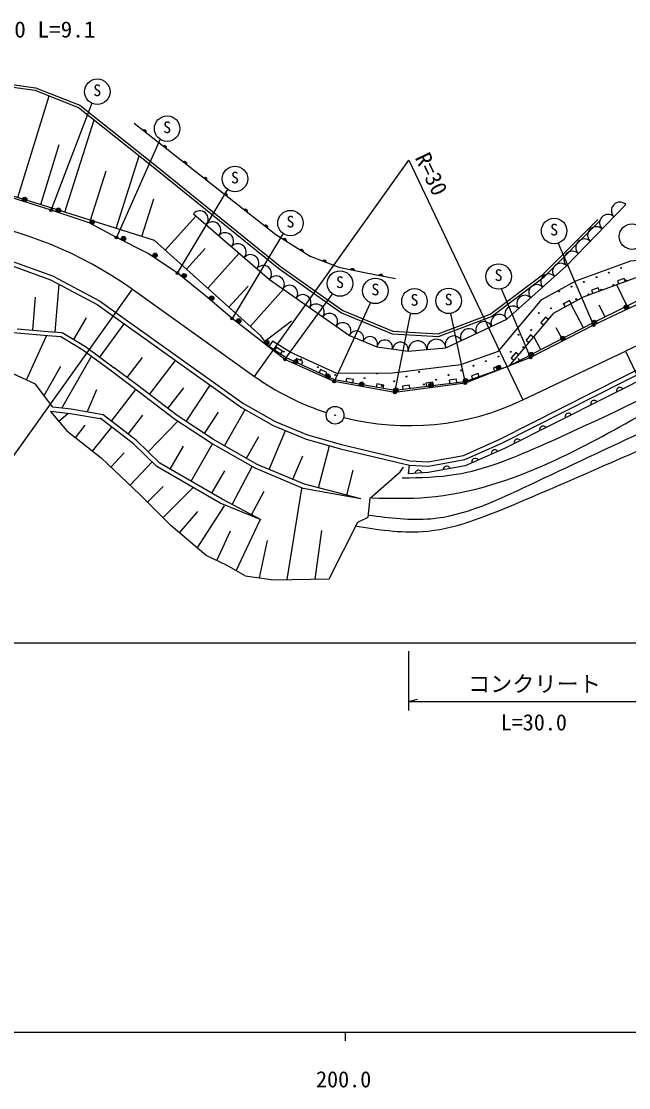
# Model space of a CAD drawing. Units: millimetres, scale not verified. Extents: x 40000 to 680000, y 20000 to 380000.
# Drawn here: x 231461 to 300018, y 198715 to 319208 of the extents above; entities that cross this region are included whole.
import ezdxf
from ezdxf.enums import TextEntityAlignment as Align

# ---------------------------------------------------------------- set-up
doc = ezdxf.new("R2010")
doc.units = ezdxf.units.MM
doc.header["$LTSCALE"] = 1000
doc.layers.add('M-BGD', color=7, linetype='Continuous', lineweight=25)
doc.layers.add('M-TTL-BAND', color=7, linetype='Continuous', lineweight=25)
doc.styles.add('ＭＳ ゴシック', font='')
doc.styles.get('ＭＳ ゴシック').set_extended_font_data('MS Gothic')

msp = doc.modelspace()

# ---------------------------------------------------------------- linework, layer by layer
at = {"layer": 'M-BGD'}
for p, q in [((231057, 299295), (234584, 310788)), ((234821, 297873), (239458, 309981)), ((236387, 297645), (239685, 308065)), ((245504, 306696), (245215, 306923)), ((245236, 306937), (245513, 306720)), ((245521, 306743), (245257, 306951)), ((245291, 306955), (245517, 306777)), ((245513, 306811), (245325, 306959)), ((245371, 306953), (245497, 306854)), ((233647, 298500), (235726, 305274)), ((247127, 305876), (242198, 294774)), ((247790, 304899), (247500, 305126)), ((247522, 305140), (247798, 304923)), ((247807, 304947), (247543, 305154)), ((247576, 305158), (247803, 304980)), ((247799, 305014), (247610, 305162)), ((247656, 305156), (247782, 305057)), ((242169, 295816), (244764, 304016)), ((250075, 303102), (249786, 303329)), ((249807, 303343), (250084, 303126)), ((250092, 303150), (249828, 303357)), ((249862, 303361), (250088, 303183)), ((250084, 303217), (249896, 303365)), ((249942, 303359), (250068, 303261)), ((239278, 296730), (241046, 302316)), ((252361, 301305), (252071, 301532)), ((252093, 301546), (252369, 301329)), ((252378, 301353), (252114, 301560)), ((252147, 301564), (252374, 301386)), ((252370, 301420), (252181, 301568)), ((252227, 301562), (252353, 301464)), ((234821, 297873), (227084, 300306)), ((249093, 290737), (254796, 300282)), ((245059, 294901), (246404, 299150)), ((254646, 299508), (254357, 299735)), ((254378, 299749), (254655, 299532)), ((254663, 299556), (254399, 299763)), ((254433, 299767), (254659, 299589)), ((254655, 299623), (254466, 299771)), ((254513, 299766), (254639, 299667)), ((239103, 296441), (234821, 297873)), ((256932, 297711), (256642, 297938)), ((256663, 297952), (256940, 297735)), ((256949, 297759), (256685, 297966)), ((256718, 297970), (256945, 297792)), ((256941, 297826), (256752, 297974)), ((256798, 297969), (256924, 297870)), ((293006, 291565), (299705, 298508)), ((242198, 294774), (239103, 296441)), ((247703, 293364), (251181, 297227)), ((250897, 297472), (259484, 290043)), ((261067, 295320), (255242, 285614)), ((259217, 295914), (258928, 296142)), ((258949, 296155), (259226, 295938)), ((259234, 295962), (258970, 296169)), ((259004, 296173), (259230, 295995)), ((259226, 296029), (259037, 296177)), ((259084, 296172), (259209, 296073)), ((245789, 292992), (242198, 294774)), ((261330, 294421), (261020, 294619)), ((261039, 294635), (261336, 294446)), ((261342, 294471), (261059, 294651)), ((261092, 294658), (261335, 294504)), ((261328, 294537), (261125, 294665)), ((261172, 294664), (261307, 294579)), ((292015, 294210), (296054, 284862)), ((249093, 290737), (245789, 292992)), ((250099, 291207), (252211, 293553)), ((252495, 289049), (256059, 293006)), ((263254, 293200), (262943, 293397)), ((262963, 293413), (263260, 293225)), ((263266, 293249), (262982, 293429)), ((263015, 293437), (263258, 293282)), ((263251, 293316), (263048, 293444)), ((263095, 293443), (263230, 293357)), ((265846, 292015), (265502, 292145)), ((265518, 292164), (265847, 292040)), ((265848, 292065), (265534, 292184)), ((265564, 292198), (265834, 292096)), ((265820, 292127), (265595, 292212)), ((265641, 292220), (265791, 292164)), ((252238, 288203), (249093, 290737)), ((269025, 291096), (268666, 291173)), ((268679, 291195), (269023, 291121)), ((269020, 291146), (268691, 291217)), ((268720, 291235), (269002, 291174)), ((268983, 291203), (268749, 291254)), ((268793, 291269), (268949, 291235)), ((272232, 290460), (271870, 290527)), ((271882, 290549), (272228, 290485)), ((272225, 290510), (271894, 290571)), ((271922, 290590), (272205, 290538)), ((272186, 290566), (271950, 290610)), ((271994, 290626), (272151, 290597)), ((286278, 285536), (293006, 291565)), ((235280, 284104), (235727, 289480)), ((254891, 286891), (257055, 289294)), ((259484, 290043), (268496, 283710)), ((299863, 287037), (298686, 289425)), ((226571, 264503), (243990, 288929)), ((232745, 284314), (233054, 288049)), ((243990, 288929), (257782, 279093)), ((255242, 285614), (252238, 288203)), ((257287, 284733), (261067, 288930)), ((261222, 281008), (266567, 288332)), ((288934, 281217), (285654, 288977)), ((303475, 288404), (296054, 284862)), ((270841, 287366), (266773, 278505)), ((294903, 284565), (293497, 287293)), ((297357, 285802), (296701, 287134)), ((237376, 283260), (238823, 285694)), ((261222, 281008), (255242, 285614)), ((273637, 277269), (275390, 286126)), ((279925, 286180), (281558, 278304)), ((240317, 281275), (243079, 285011)), ((258951, 283053), (261942, 285370)), ((279397, 282309), (286278, 285536)), ((296054, 284862), (288934, 281217)), ((292501, 283327), (291850, 284591)), ((232028, 278699), (234295, 283684)), ((268496, 283710), (271602, 282431)), ((290099, 282089), (289318, 283606)), ((271602, 282431), (275134, 281944)), ((275134, 281944), (279397, 282309)), ((236047, 275483), (239361, 281309)), ((243425, 278952), (245139, 281217)), ((245938, 277043), (248872, 280880)), ((266773, 278505), (261222, 281008)), ((288934, 281217), (281558, 278304)), ((287697, 280852), (287567, 281104)), ((288089, 276428), (299646, 281926)), ((299646, 281926), (312535, 254836)), ((234051, 276910), (235914, 280235)), ((273637, 277269), (266773, 278505)), ((238874, 275061), (239983, 277607)), ((241624, 274025), (244381, 277602)), ((248009, 275458), (249802, 277802)), ((250075, 273988), (252777, 278094)), ((281558, 278304), (273637, 277269)), ((235678, 274026), (236723, 274904)), ((252135, 272633), (253726, 275050)), ((254398, 271253), (256725, 275341)), ((237565, 272162), (238680, 273566)), ((243513, 272569), (245171, 274720)), ((245767, 270570), (249116, 274021)), ((239490, 270635), (241659, 273367)), ((259429, 268584), (261281, 272965)), ((248256, 268618), (249755, 271213)), ((250613, 267256), (253037, 271452)), ((256863, 269850), (258259, 272303)), ((265021, 266483), (266249, 271256)), ((241547, 268841), (243057, 270445)), ((262096, 267456), (263223, 270121)), ((243735, 266781), (246227, 269427)), ((255247, 264628), (257524, 268898)), ((275177, 268070), (275289, 269042)), ((252970, 265894), (254430, 268421)), ((268202, 265664), (268925, 268472)), ((245703, 264874), (247471, 266638)), ((247451, 263122), (250869, 266531)), ((261487, 256137), (263132, 266416)), ((257442, 263457), (258858, 266113)), ((251323, 259686), (254401, 264466)), ((249324, 261392), (251393, 263816)), ((255728, 257130), (258413, 262884)), ((253516, 258276), (255080, 261629)), ((264631, 256185), (265365, 261668)), ((258331, 256327), (259233, 260538)), ((110017, 248983), (374476, 248983)), ((275177, 248041), (275177, 241337)), ((275177, 242337), (276177, 242617)), ((275177, 242337), (303337, 242337))]:
    msp.add_line(p, q, dxfattribs=at)
for points in [[(209561, 310490), (215170, 310982), (219448, 312693), (227261, 312509), (233067, 311710), (238075, 309732), (246514, 303004), (260726, 291500), (267754, 286532), (273401, 284189), (278524, 283891), (284391, 286106), (290276, 290574), (296534, 296832)], [(209587, 310191), (215240, 310687), (219503, 312392), (227237, 312209), (232990, 311418), (237923, 309469), (246327, 302770), (260545, 291261), (267609, 286267), (273333, 283892), (278570, 283588), (284538, 285841), (290474, 290347), (296746, 296620)], [(244202, 307689), (260200, 295110), (264047, 292668), (267283, 291447), (270398, 290775), (273695, 290164)], [(257782, 279093), (275201, 303518), (288089, 276428)], [(259417, 282451), (258485, 283654), (246505, 294443), (234942, 298102), (227171, 300487), (219125, 302119), (215238, 302137), (211206, 301708), (207314, 300655)], [(325212, 300724), (309077, 292833), (303118, 290431), (300734, 290169), (294892, 288048), (291497, 286212), (286496, 280233), (281541, 278479), (273617, 277488), (266799, 278697), (261346, 281181), (259417, 282451)], [(221267, 293439), (225132, 292891), (229711, 291826), (234764, 289993), (240018, 287193), (256300, 275582)], [(221337, 293934), (225224, 293383), (229853, 292306), (234968, 290451), (240282, 287619), (256590, 275990)], [(273369, 279472), (281078, 280437), (285313, 281936), (290209, 287789), (294070, 289877), (300277, 292131), (302900, 292419)], [(303118, 290431), (303622, 288890), (296104, 285184), (286496, 280233)], [(299649, 289775), (299513, 290151), (298761, 289878), (298897, 289502)], [(296728, 288714), (296592, 289090), (295840, 288817), (295976, 288441)], [(293546, 287320), (293356, 287672), (292652, 287291), (292843, 286939)], [(290920, 285522), (290613, 285779), (290100, 285165), (290407, 284908)], [(230998, 284458), (234492, 284169), (236067, 284038), (238686, 282482), (241949, 280069)], [(241652, 279667), (238409, 282065), (235911, 283549), (234451, 283671), (230967, 283959), (228080, 284069)], [(289253, 283529), (288947, 283786), (288433, 283172), (288740, 282915)], [(261677, 281909), (259799, 283068), (259417, 282451)], [(260716, 281596), (260936, 281930), (260268, 282370), (260047, 282036)], [(256300, 275582), (259881, 273545), (263597, 272005), (267489, 270906), (275289, 269042), (277432, 268936), (281529, 269678), (285706, 271557), (303140, 280368), (305351, 280787)], [(256547, 276017), (260102, 273995), (263761, 272478), (267615, 271390), (275360, 269539), (277400, 269439), (281380, 270159), (285491, 272009), (302978, 280846), (305196, 281266)], [(261677, 281909), (267038, 279467), (273369, 279472)], [(263073, 280394), (263239, 280758), (262511, 281090), (262345, 280726)], [(287587, 281536), (287280, 281793), (286766, 281179), (287073, 280922)], [(240679, 274753), (237069, 275368), (235025, 275598), (233077, 278222), (228881, 280130), (227517, 280052)], [(269793, 265255), (263269, 266418), (257874, 268699), (252904, 271528), (248756, 274258), (244600, 277436), (241647, 279670)], [(269793, 265255), (263430, 266893), (258096, 269148), (253165, 271955), (249045, 274666), (244902, 277835), (241949, 280069)], [(265800, 279152), (265965, 279516), (265237, 279848), (265072, 279484)], [(303337, 279685), (286000, 270929), (281568, 268998), (277381, 268211), (275177, 268070)], [(285635, 279928), (285501, 280305), (284747, 280038), (284881, 279661)], [(268897, 278325), (268967, 278719), (268179, 278859), (268110, 278465)], [(277976, 278033), (277926, 278430), (277133, 278331), (277182, 277934)], [(280617, 278364), (280568, 278761), (279774, 278661), (279824, 278264)], [(283157, 279051), (283024, 279428), (282270, 279161), (282403, 278784)], [(272306, 277720), (272376, 278114), (271588, 278254), (271519, 277860)], [(275335, 277703), (275285, 278100), (274491, 278000), (274541, 277603)], [(299360, 277676), (299288, 277748), (299209, 277797), (299102, 277833), (299009, 277840), (298908, 277825), (298794, 277767), (298723, 277695), (298673, 277616), (298638, 277509), (298631, 277416), (298646, 277316)], [(296470, 276217), (296398, 276288), (296320, 276338), (296212, 276373), (296119, 276380), (296019, 276366), (295905, 276308), (295833, 276236), (295784, 276157), (295748, 276050), (295741, 275957), (295756, 275856)], [(234754, 275126), (236603, 272926), (240453, 269871)], [(240595, 274260), (236999, 274873), (234754, 275126)], [(258540, 262872), (254149, 265213), (247077, 269299), (244457, 271841), (240679, 274753)], [(293581, 274758), (293509, 274829), (293430, 274879), (293323, 274914), (293229, 274921), (293129, 274906), (293015, 274849), (292944, 274777), (292894, 274698), (292859, 274590), (292852, 274497), (292867, 274397)], [(258540, 262872), (253906, 264776), (246773, 268897), (244130, 271463), (240374, 274357)], [(290691, 273298), (290619, 273370), (290540, 273419), (290433, 273455), (290340, 273462), (290240, 273447), (290126, 273389), (290054, 273317), (290004, 273238), (289969, 273131), (289962, 273038), (289977, 272938)], [(287802, 271839), (287730, 271910), (287651, 271960), (287543, 271996), (287450, 272002), (287350, 271988), (287236, 271930), (287165, 271858), (287115, 271779), (287080, 271672), (287073, 271579), (287087, 271478)], [(285258, 270606), (285191, 270681), (285115, 270736), (285010, 270777), (284917, 270789), (284816, 270780), (284699, 270729), (284624, 270661), (284569, 270585), (284528, 270480), (284516, 270387), (284525, 270287)], [(256746, 256541), (254710, 257719), (252322, 258833), (248325, 262246), (244829, 265751), (240453, 269871)], [(256746, 256541), (259915, 256113), (266202, 256209), (269448, 262627), (270611, 263175), (270836, 265339), (274218, 268288), (274611, 268819)], [(279867, 268679), (279818, 268767), (279756, 268837), (279663, 268901), (279575, 268933), (279475, 268947), (279349, 268923), (279261, 268874), (279191, 268812), (279127, 268718), (279095, 268631), (279081, 268531)], [(283042, 269641), (282975, 269716), (282899, 269770), (282794, 269812), (282701, 269824), (282600, 269815), (282483, 269763), (282408, 269696), (282353, 269620), (282312, 269515), (282300, 269422), (282309, 269321)], [(276678, 268166), (276640, 268260), (276587, 268336), (276502, 268411), (276419, 268454), (276322, 268480), (276194, 268472), (276100, 268433), (276023, 268380), (275949, 268296), (275906, 268213), (275880, 268115)]]:
    msp.add_lwpolyline(points, dxfattribs=at)
for points in [[(245188, 306914), (245230, 306942), (245273, 306959), (245330, 306965), (245376, 306960), (245424, 306943), (245474, 306903), (245502, 306861), (245518, 306817), (245525, 306761), (245519, 306715), (245502, 306667)], [(247473, 305117), (247515, 305145), (247559, 305162), (247615, 305169), (247661, 305163), (247709, 305146), (247759, 305106), (247787, 305064), (247804, 305020), (247810, 304964), (247805, 304918), (247788, 304870)], [(249759, 303320), (249801, 303348), (249844, 303365), (249901, 303372), (249947, 303366), (249994, 303349), (250045, 303309), (250073, 303267), (250089, 303223), (250096, 303167), (250090, 303121), (250073, 303073)], [(252044, 301523), (252086, 301551), (252130, 301568), (252186, 301575), (252232, 301569), (252280, 301552), (252330, 301512), (252358, 301470), (252375, 301426), (252381, 301370), (252376, 301324), (252358, 301276)], [(254329, 299726), (254372, 299754), (254415, 299771), (254471, 299778), (254518, 299772), (254565, 299755), (254616, 299715), (254643, 299673), (254660, 299629), (254667, 299573), (254661, 299527), (254644, 299479)], [(256615, 297930), (256657, 297957), (256701, 297974), (256757, 297981), (256803, 297975), (256851, 297958), (256901, 297918), (256929, 297876), (256946, 297832), (256952, 297776), (256946, 297730), (256929, 297682)], [(258900, 296133), (258943, 296160), (258986, 296177), (259042, 296184), (259089, 296178), (259136, 296161), (259187, 296121), (259214, 296079), (259231, 296035), (259238, 295979), (259232, 295933), (259215, 295885)], [(260993, 294607), (261032, 294639), (261074, 294660), (261129, 294672), (261176, 294671), (261225, 294659), (261279, 294625), (261311, 294585), (261332, 294544), (261344, 294488), (261343, 294442), (261331, 294393)], [(262917, 293386), (262956, 293418), (262998, 293439), (263053, 293451), (263099, 293450), (263148, 293438), (263203, 293403), (263234, 293364), (263255, 293322), (263268, 293267), (263267, 293221), (263254, 293171)], [(265478, 292128), (265510, 292167), (265547, 292196), (265598, 292219), (265644, 292228), (265695, 292226), (265755, 292203), (265794, 292171), (265823, 292135), (265846, 292083), (265854, 292037), (265852, 291987)], [(268645, 291153), (268671, 291197), (268703, 291231), (268750, 291261), (268794, 291276), (268845, 291282), (268907, 291268), (268951, 291243), (268985, 291211), (269015, 291163), (269031, 291119), (269036, 291069)], [(271850, 290506), (271874, 290550), (271905, 290585), (271952, 290617), (271995, 290634), (272045, 290641), (272108, 290629), (272153, 290605), (272188, 290574), (272220, 290527), (272236, 290483), (272243, 290433)]]:
    msp.add_lwpolyline(points, close=True, dxfattribs=at)
for centre, radius in [((240031, 311258), 1440), ((247919, 307082), 1440), ((255575, 301398), 1440), ((231839, 299073), 250), ((231839, 299073), 150), ((231839, 299073), 50), ((234821, 297873), 150), ((234821, 297873), 90), ((234821, 297873), 30), ((235655, 297858), 250), ((235655, 297858), 150), ((235655, 297858), 50), ((261839, 296410), 1440), ((239468, 296528), 250), ((239468, 296528), 150), ((239468, 296528), 50), ((291607, 295516), 1440), ((300397, 294884), 1440), ((242198, 294774), 150), ((242198, 294774), 90), ((242198, 294774), 30), ((242994, 294658), 250), ((242994, 294658), 150), ((242994, 294658), 50), ((246554, 292772), 250), ((246554, 292772), 150), ((246554, 292772), 50), ((285337, 290373), 1440), ((249093, 290737), 150), ((249093, 290737), 90), ((249093, 290737), 30), ((249838, 290457), 250), ((249838, 290457), 150), ((249838, 290457), 50), ((267430, 289576), 1440), ((297782, 290809), 50), ((299187, 291335), 50), ((271428, 288749), 1440), ((293567, 289232), 50), ((294972, 289758), 50), ((296377, 290284), 50), ((298308, 289404), 50), ((299713, 289930), 50), ((252945, 287924), 250), ((252945, 287924), 150), ((275840, 287577), 1440), ((279698, 287621), 1440), ((292163, 288707), 50), ((295498, 288353), 50), ((296903, 288879), 50), ((252945, 287924), 50), ((291283, 286776), 50), ((292688, 287302), 50), ((294093, 287827), 50), ((299757, 286906), 250), ((299757, 286906), 150), ((299757, 286906), 50), ((255242, 285614), 150), ((255242, 285614), 90), ((255242, 285614), 30), ((255990, 285354), 250), ((289878, 286251), 50), ((255990, 285354), 150), ((255990, 285354), 50), ((288999, 284320), 50), ((296148, 285183), 250), ((296054, 284862), 150), ((296054, 284862), 90), ((296148, 285183), 150), ((296054, 284862), 30), ((296148, 285183), 50), ((259159, 282913), 250), ((287594, 283794), 50), ((292578, 283363), 250), ((292578, 283363), 150), ((292578, 283363), 50), ((259159, 282913), 150), ((259159, 282913), 50), ((288120, 282390), 50), ((261083, 281883), 50), ((261222, 281008), 150), ((261222, 281008), 90), ((261222, 281008), 30), ((262422, 280741), 250), ((262422, 280741), 150), ((262422, 280741), 50), ((263013, 281004), 50), ((283905, 280813), 50), ((285310, 281338), 50), ((286715, 281864), 50), ((289017, 281541), 250), ((288934, 281217), 150), ((288934, 281217), 90), ((289017, 281541), 150), ((288934, 281217), 30), ((289017, 281541), 50), ((264944, 280125), 50), ((276355, 279590), 50), ((281095, 279762), 50), ((282500, 280287), 50), ((285328, 280062), 250), ((285328, 280062), 150), ((285328, 280062), 50), ((266068, 279097), 250), ((266068, 279097), 150), ((266068, 279097), 50), ((266773, 278505), 150), ((266773, 278505), 90), ((266773, 278505), 30), ((266874, 279246), 50), ((268805, 278366), 50), ((269882, 278199), 250), ((269882, 278199), 150), ((270210, 278892), 50), ((271615, 279418), 50), ((273545, 278538), 50), ((274950, 279064), 50), ((278286, 278710), 50), ((279690, 279236), 50), ((281607, 278593), 250), ((281558, 278304), 150), ((281607, 278593), 150), ((281558, 278304), 90), ((281607, 278593), 50), ((269882, 278199), 50), ((272140, 278013), 50), ((273637, 277269), 150), ((273743, 277535), 250), ((273637, 277269), 90), ((273743, 277535), 150), ((273637, 277269), 30), ((273743, 277535), 50), ((276881, 278185), 50), ((277710, 278053), 250), ((277710, 278053), 150), ((277710, 278053), 50), ((281558, 278304), 30), ((266879, 274696), 1000), ((266879, 274696), 40)]:
    msp.add_circle(centre, radius, dxfattribs=at)
for centre, radius, start, end in [((251613, 296853), 946, 319.13206, 139.13206), ((299035, 297813), 965, 46.02303, 226.02303), ((217862, 252290), 45000, 54.50668, 108.22382), ((253044, 295615), 946, 319.13206, 139.13206), ((297695, 296425), 965, 46.02303, 226.02303), ((254475, 294377), 946, 319.13206, 139.13206), ((296355, 295036), 965, 46.02303, 226.02303), ((255906, 293138), 946, 319.13206, 139.13206), ((295016, 293648), 965, 46.02303, 226.02303), ((257337, 291900), 946, 319.13206, 139.13206), ((293676, 292260), 965, 46.02303, 226.02303), ((258768, 290662), 946, 319.13206, 139.13206), ((292333, 290962), 903, 41.86404, 221.86404), ((260235, 289515), 918, 324.90418, 144.90418), ((290988, 289757), 903, 41.86404, 221.86404), ((261737, 288460), 918, 324.90418, 144.90418), ((289642, 288551), 903, 41.86404, 221.86404), ((263239, 287404), 918, 324.90418, 144.90418), ((288297, 287345), 903, 41.86404, 221.86404), ((264741, 286348), 918, 324.90418, 144.90418), ((286951, 286139), 903, 41.86404, 221.86404), ((266243, 285293), 918, 324.90418, 144.90418), ((285418, 285133), 950, 25.12782, 205.12782), ((316831, 245806), 40000, 71.33359, 115.44397), ((267745, 284237), 918, 324.90418, 144.90418), ((281978, 283519), 950, 25.12782, 205.12782), ((283698, 284326), 950, 25.12782, 205.12782), ((269273, 283390), 840, 337.61986, 157.61986), ((270826, 282750), 840, 337.61986, 157.61986), ((272485, 282309), 891, 352.14669, 172.14669), ((278331, 282218), 1070, 4.89909, 184.89909), ((280257, 282712), 950, 25.12782, 205.12782), ((274251, 282065), 891, 352.14669, 172.14669), ((276200, 282035), 1070, 4.89909, 184.89909), ((275201, 303518), 30000, 234.50671, 252.0387), ((275201, 303518), 30000, 255.8252, 295.44397)]:
    msp.add_arc(centre, radius, start, end, dxfattribs=at)
for points in [[(274469, 267617), (276509, 267657), (278548, 267697), (280536, 268022), (283773, 268551), (286873, 269837), (289920, 271177), (294707, 273282), (299360, 275522), (304014, 277762)], [(271025, 265352), (273134, 265306), (275243, 265259), (277334, 265433), (282059, 265828), (286691, 267355), (291052, 269316), (294682, 270949), (298125, 272883), (301568, 274817)], [(270668, 263411), (273034, 263106), (275400, 262801), (277705, 263007), (281535, 263349), (285195, 265104), (288787, 266808), (293336, 268966), (297775, 271042), (302215, 273118)], [(269131, 262198), (271682, 261788), (274233, 261378), (276734, 261551), (280275, 261794), (283715, 263203), (287088, 264624), (292543, 266922), (297824, 269252), (303105, 271581)]]:
    msp.add_open_spline(points, degree=3, knots=[0, 0, 0, 0, 1, 1, 1, 2, 2, 2, 3, 3, 3, 3], dxfattribs=at)
at = {"layer": 'M-TTL-BAND'}
for p, q in [((40000, 205000), (579000, 205000)), ((268000, 205000), (268000, 204000))]:
    msp.add_line(p, q, dxfattribs=at)

# ---------------------------------------------------------------- texts
at = {"layer": 'M-BGD', "style": 'ＭＳ ゴシック', "width": 1.05}
msp.add_text('φ600 L=9.1', height=1833, dxfattribs=at).set_placement((226052, 316825), align=Align.BOTTOM_LEFT)
at = {"layer": 'M-BGD', "style": 'ＭＳ ゴシック'}
for s, height, p in [('S', 1320, (239581, 310358)), ('S', 1320, (247469, 306182)), ('S', 1320, (255125, 300498)), ('S', 1320, (261389, 295510)), ('S', 1320, (291157, 294616)), ('S', 1320, (266980, 288676)), ('S', 1320, (284887, 289473)), ('S', 1320, (270978, 287849)), ('S', 1320, (275390, 286677)), ('S', 1320, (279248, 286721)), ('コンクリート', 1833, (281882, 242877)), ('L=30.0', 1833, (285570, 238534))]:
    msp.add_text(s, height=height, dxfattribs=at).set_placement(p, align=Align.BOTTOM_LEFT)
msp.add_text('R=30', height=1833, rotation=295.7, dxfattribs=at).set_placement((275350, 303565), align=Align.BOTTOM_LEFT)
at = {"layer": 'M-TTL-BAND', "style": 'ＭＳ ゴシック'}
msp.add_text('200.0', height=1833, dxfattribs=at).set_placement((267844, 198195), align=Align.BOTTOM_CENTER)

doc.saveas('drawing.dxf')
